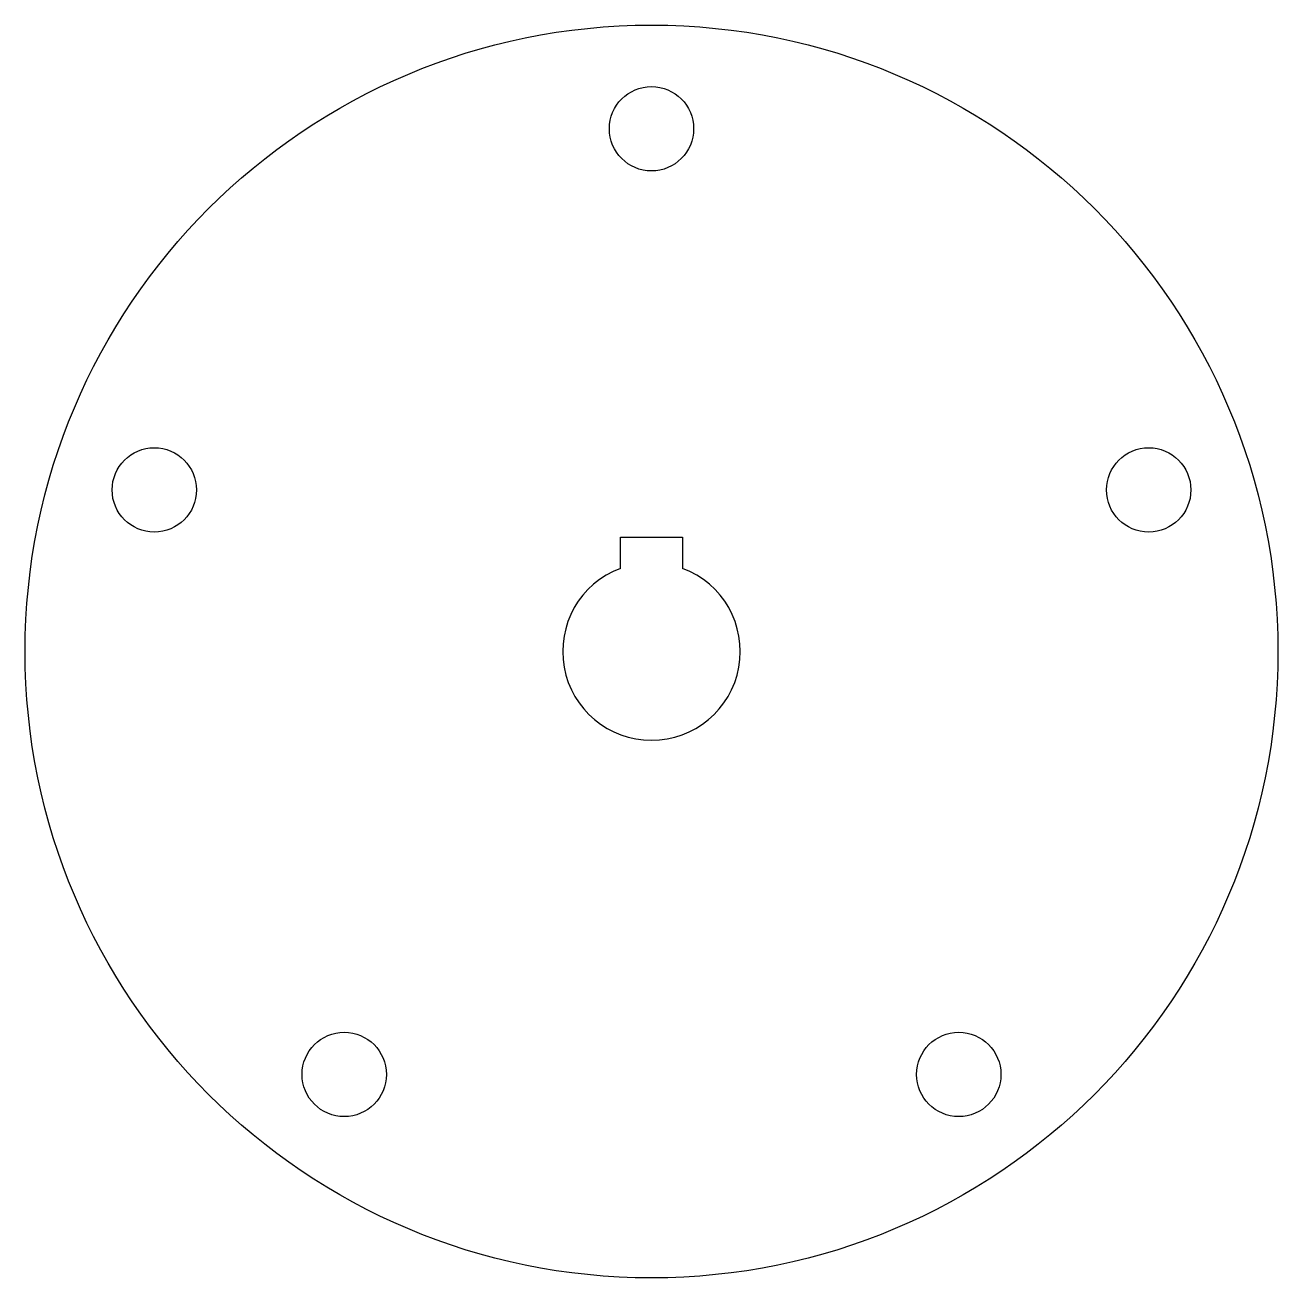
# Model space of a CAD drawing. Header units: millimetres. Extents: x -60 to 60, y -60 to 60.
import ezdxf

# ---------------------------------------------------------------- set-up
doc = ezdxf.new("R2010")
doc.units = ezdxf.units.MM

msp = doc.modelspace()

# ---------------------------------------------------------------- linework, layer by layer
at = {"color": 7, "linetype": 'Continuous', "lineweight": 25}
for p, q in [((-3, 11.01), (3, 11.01)), ((-3, 8.01), (-3, 11.01)), ((3, 11.01), (3, 8.01))]:
    msp.add_line(p, q, dxfattribs=at)
for centre, radius in [((0, 0), 60.32), ((0, 50.34), 4.06), ((-47.88, 15.56), 4.06), ((47.88, 15.56), 4.06), ((-29.59, -40.73), 4.06), ((29.59, -40.73), 4.06)]:
    msp.add_circle(centre, radius, dxfattribs=at)
msp.add_arc((0, 0), 8.55, 110.541, 69.459, dxfattribs=at)

doc.saveas('drawing.dxf')
